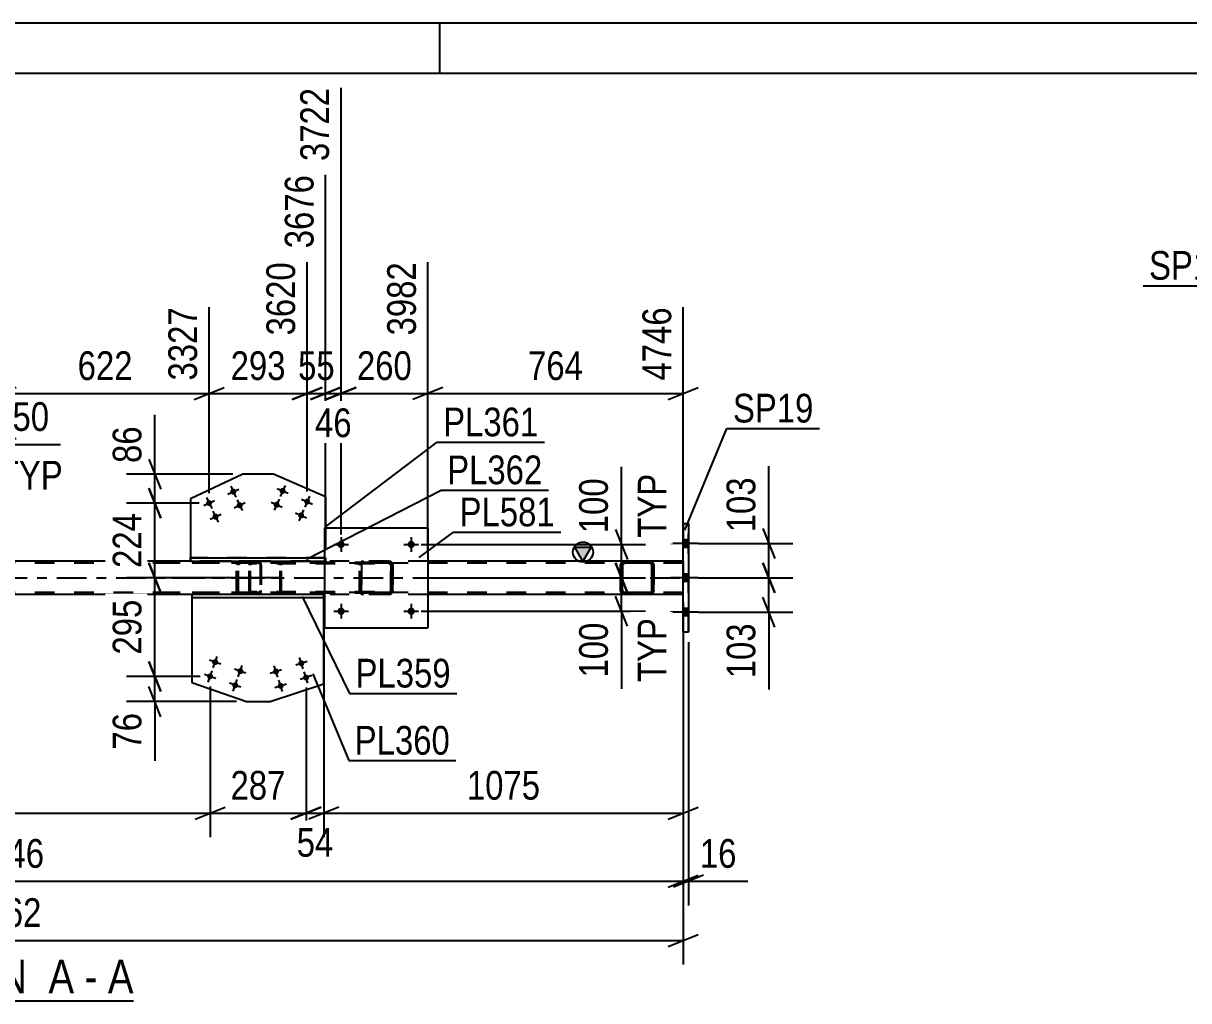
# Model space of a CAD drawing. Header units: millimetres. Extents: x 0 to 594, y 0 to 420.
# Drawn here: x 132.4 to 248.7, y 322.5 to 420 of the extents above; entities that cross this region are included whole.
import ezdxf

# ---------------------------------------------------------------- set-up
doc = ezdxf.new("R2010")
doc.units = ezdxf.units.MM
doc.linetypes.add('DXK_LINE_DOT2', pattern=[3.9198, 1.9599, -1.9599])
doc.linetypes.add('DXK_LINE_DOT3', pattern=[5.9187, 2.979, -0.9799, 0.9799, -0.9799])
doc.styles.add('Arial Narrow', font='ARIALN.TTF', dxfattribs={"height": 0.2})

# ---------------------------------------------------------------- blocks, each defined once
blk = doc.blocks.new('Unknown-570345816-1135')
at = {"color": 5, "linetype": 'Continuous'}
for p, q in [((594, 420), (0, 420)), ((174, 415), (174, 420)), ((589, 415), (5, 415))]:
    blk.add_line(p, q, dxfattribs=at)
blk = doc.blocks.new('Unknown-570345816-11 - 4057')
at = {"color": 6, "linetype": 'Continuous'}
blk.add_line((115.8, 322.45), (143.45, 322.45), dxfattribs=at)
at = {"color": 0, "linetype": 'Continuous'}
for points in [[(133.91, 323.2), (133.91, 326.7), (115.8, 326.7), (115.8, 323.2)], [(137.52, 323.2), (137.52, 326.7), (134.96, 326.7), (134.96, 323.2)], [(139.84, 323.2), (139.84, 326.7), (138.57, 326.7), (138.57, 323.2)], [(143.45, 323.2), (143.45, 326.7), (140.89, 326.7), (140.89, 323.2)]]:
    blk.add_wipeout(points, dxfattribs=at)
at = {"color": 7, "linetype": 'Continuous', "style": 'Arial Narrow'}
for s, p in [('SECTION ', (115.8, 323.2)), ('A', (134.96, 323.2)), ('A', (140.89, 323.2)), ('-', (138.57, 323.2))]:
    blk.add_text(s, height=3.34, dxfattribs=at).set_placement(p)
blk = doc.blocks.new('Part-570345816-4153 - 4057')
at = {"color": 2, "linetype": 'Continuous'}
for p, q in [((149.13, 366.32), (149.13, 366.65)), ((149.13, 366.65), (149.13, 366.65)), ((149.13, 366.65), (162.48, 366.65)), ((149.13, 366.32), (149.13, 366.32)), ((149.13, 366.32), (162.48, 366.32))]:
    blk.add_line(p, q, dxfattribs=at)
at = {"color": 7, "linetype": 'DXK_LINE_DOT2'}
for p, q in [((149.13, 366.65), (149.13, 366.32)), ((149.13, 366.65), (149.13, 366.65)), ((149.13, 366.32), (149.13, 366.32)), ((162.6, 366.65), (162.48, 366.65)), ((162.6, 366.32), (162.48, 366.32)), ((162.6, 366.32), (162.6, 366.65)), ((162.6, 366.65), (162.6, 366.32))]:
    blk.add_line(p, q, dxfattribs=at)
blk = doc.blocks.new('Part-570345816-4148 - 4057')
at = {"color": 2, "linetype": 'Continuous'}
for p, q in [((154.35, 375), (149.13, 372.53)), ((157.41, 375), (154.35, 375)), ((162.6, 372.73), (157.41, 375)), ((149.13, 372.53), (149.13, 366.65)), ((162.6, 372.73), (162.6, 369.65))]:
    blk.add_line(p, q, dxfattribs=at)
at = {"color": 7, "linetype": 'DXK_LINE_DOT2'}
for p, q in [((162.6, 369.65), (162.6, 366.65)), ((162.6, 366.65), (149.13, 366.65))]:
    blk.add_line(p, q, dxfattribs=at)
blk = doc.blocks.new('Part-570345816-4101 - 4057')
at = {"linetype": 'Continuous'}
blk.add_hatch(color=2, dxfattribs=at).paths.add_polyline_path([(188.28, 366.32), (187.48, 367.72), (189.08, 367.72)])
at = {"color": 2, "linetype": 'Continuous'}
for p, q in [((188.28, 366.32), (187.48, 367.72)), ((187.48, 367.72), (189.08, 367.72)), ((189.08, 367.72), (188.28, 366.32)), ((149.13, 366.32), (130.24, 366.32)), ((198.28, 366.32), (172.81, 366.32)), ((149.27, 362.99), (130.24, 362.99)), ((162.48, 362.99), (162.44, 362.99)), ((192.42, 362.99), (172.81, 362.99)), ((198.28, 362.99), (194.97, 362.99))]:
    blk.add_line(p, q, dxfattribs=at)
at = {"color": 7, "linetype": 'DXK_LINE_DOT2'}
for p, q in [((172.81, 366.32), (149.13, 366.32)), ((198.28, 362.99), (198.28, 366.32)), ((198.28, 366.32), (198.28, 366.32)), ((198.28, 366.32), (198.28, 362.99)), ((198.28, 366.12), (70.68, 366.12)), ((198.28, 366.12), (198.28, 366.12)), ((198.28, 363.19), (70.68, 363.19)), ((162.44, 362.99), (149.27, 362.99)), ((172.81, 362.99), (162.48, 362.99)), ((194.97, 362.99), (192.42, 362.99)), ((198.28, 363.19), (198.28, 363.19)), ((198.28, 362.99), (198.28, 362.99))]:
    blk.add_line(p, q, dxfattribs=at)
at = {"color": 7, "linetype": 'DXK_LINE_DOT3'}
blk.add_line((70.68, 364.65), (198.28, 364.65), dxfattribs=at)
at = {"color": 2, "linetype": 'Continuous'}
blk.add_circle((188.28, 367.22), 1, dxfattribs=at)
blk = doc.blocks.new('Part-570345816-4185 - 4057')
at = {"color": 7, "linetype": 'DXK_LINE_DOT2'}
for p, q in [((166.22, 366.29), (166.38, 366.32)), ((166.38, 366.32), (166.22, 366.29)), ((168.91, 366.32), (166.38, 366.32)), ((168.91, 366.32), (169.06, 366.29)), ((169.06, 366.29), (168.91, 366.32)), ((165.98, 365.92), (166.01, 366.07)), ((166.01, 366.07), (165.98, 365.92)), ((165.98, 363.39), (165.98, 365.92)), ((165.98, 365.92), (165.98, 365.92)), ((165.98, 363.39), (165.98, 365.92)), ((166.18, 365.92), (166.19, 366)), ((166.19, 366), (166.18, 365.92)), ((166.18, 363.39), (166.18, 365.92)), ((166.18, 365.92), (166.18, 365.92)), ((166.18, 365.92), (166.18, 363.39)), ((166.19, 366), (166.24, 366.06)), ((166.24, 366.06), (166.19, 366)), ((166.24, 366.06), (166.3, 366.1)), ((166.3, 366.1), (166.24, 366.06)), ((166.38, 366.12), (166.3, 366.1)), ((168.91, 366.12), (166.38, 366.12)), ((168.91, 366.12), (168.99, 366.1)), ((168.99, 366.1), (169.05, 366.06)), ((169.05, 366.06), (168.99, 366.1)), ((169.05, 366.06), (169.09, 366)), ((169.09, 366), (169.05, 366.06)), ((169.09, 366), (169.11, 365.92)), ((169.11, 365.92), (169.09, 366)), ((169.11, 363.39), (169.11, 365.92)), ((169.11, 365.92), (169.11, 365.92)), ((169.11, 365.92), (169.11, 363.39)), ((169.28, 366.07), (169.31, 365.92)), ((169.31, 365.92), (169.28, 366.07)), ((169.31, 363.39), (169.31, 365.92)), ((169.31, 365.92), (169.31, 365.92)), ((169.31, 365.92), (169.31, 363.39)), ((165.98, 363.39), (165.98, 363.39)), ((166.01, 363.23), (165.98, 363.39)), ((165.98, 363.39), (166.01, 363.23)), ((166.18, 363.39), (166.18, 363.39)), ((166.19, 363.31), (166.18, 363.39)), ((166.18, 363.39), (166.19, 363.31)), ((166.24, 363.24), (166.19, 363.31)), ((166.19, 363.31), (166.24, 363.24)), ((166.38, 362.99), (166.22, 363.02)), ((166.22, 363.02), (166.38, 362.99)), ((166.3, 363.2), (166.24, 363.24)), ((166.24, 363.24), (166.3, 363.2)), ((166.38, 363.19), (166.3, 363.2)), ((168.91, 363.19), (166.38, 363.19)), ((168.91, 362.99), (166.38, 362.99)), ((168.99, 363.2), (168.91, 363.19)), ((169.06, 363.02), (168.91, 362.99)), ((168.91, 362.99), (169.06, 363.02)), ((169.05, 363.24), (168.99, 363.2)), ((168.99, 363.2), (169.05, 363.24)), ((169.09, 363.31), (169.05, 363.24)), ((169.05, 363.24), (169.09, 363.31)), ((169.11, 363.39), (169.09, 363.31)), ((169.09, 363.31), (169.11, 363.39)), ((169.11, 363.39), (169.11, 363.39)), ((169.31, 363.39), (169.28, 363.23)), ((169.28, 363.23), (169.31, 363.39)), ((169.31, 363.39), (169.31, 363.39))]:
    blk.add_line(p, q, dxfattribs=at)
at = {"color": 7, "linetype": 'DXK_LINE_DOT3'}
blk.add_line((167.64, 364.65), (167.64, 364.65), dxfattribs=at)
at = {"color": 7, "linetype": 'DXK_LINE_DOT2'}
for centre, start, end in [((166.38, 365.92), 112.5, 157.5), ((166.38, 365.92), 112.5, 157.5), ((168.91, 365.92), 22.5, 67.5), ((168.91, 365.92), 22.5, 67.5), ((166.38, 363.39), 202.5, 247.5), ((166.38, 363.39), 202.5, 247.5), ((168.91, 363.39), 292.5, 337.5), ((168.91, 363.39), 292.5, 337.5)]:
    blk.add_arc(centre, 0.4, start, end, dxfattribs=at)
blk = doc.blocks.new('Part-570345816-4121 - 4057')
at = {"color": 2, "linetype": 'Continuous'}
for p, q in [((149.27, 362.65), (149.27, 354.22)), ((162.44, 354.07), (162.44, 362.65)), ((149.27, 354.22), (154.7, 352.3)), ((157.06, 352.3), (162.44, 354.07)), ((154.7, 352.3), (157.06, 352.3))]:
    blk.add_line(p, q, dxfattribs=at)
at = {"color": 7, "linetype": 'DXK_LINE_DOT2'}
blk.add_line((162.44, 362.65), (149.27, 362.65), dxfattribs=at)
blk = doc.blocks.new('Bolt-570345816-4125 - 4057')
at = {"linetype": 'Continuous'}
for points in [[(198.81, 367.7), (198.81, 368.44), (198.28, 368.44), (198.28, 367.7)], [(198.81, 367.7), (198.81, 368.44), (198.28, 368.44), (198.28, 367.7)], [(198.81, 367.7), (198.81, 368.44), (198.28, 368.44), (198.28, 367.7)], [(198.81, 364.29), (198.81, 365.02), (198.28, 365.02), (198.28, 364.29)], [(198.81, 364.29), (198.81, 365.02), (198.28, 365.02), (198.28, 364.29)], [(198.81, 360.87), (198.81, 361.6), (198.28, 361.6), (198.28, 360.87)], [(198.81, 360.87), (198.81, 361.6), (198.28, 361.6), (198.28, 360.87)], [(198.81, 360.87), (198.81, 361.6), (198.28, 361.6), (198.28, 360.87)]]:
    blk.add_hatch(color=1, dxfattribs=at).paths.add_polyline_path(points)
at = {"color": 1, "linetype": 'Continuous'}
for p, q in [((199.78, 368.07), (197.01, 368.07)), ((199.78, 368.07), (197.01, 368.07)), ((199.78, 368.07), (197.01, 368.07)), ((198.81, 368.44), (198.28, 368.44)), ((198.81, 368.44), (198.28, 368.44)), ((198.81, 368.44), (198.28, 368.44)), ((198.81, 367.7), (198.28, 367.7)), ((198.81, 367.7), (198.28, 367.7)), ((198.81, 367.7), (198.28, 367.7)), ((199.78, 364.65), (197.01, 364.65)), ((199.78, 364.65), (197.01, 364.65)), ((198.81, 365.02), (198.28, 365.02)), ((198.81, 365.02), (198.28, 365.02)), ((198.81, 364.29), (198.28, 364.29)), ((198.81, 364.29), (198.28, 364.29)), ((198.81, 361.6), (198.28, 361.6)), ((198.81, 361.6), (198.28, 361.6)), ((198.81, 361.6), (198.28, 361.6)), ((199.78, 361.24), (197.01, 361.24)), ((199.78, 361.24), (197.01, 361.24)), ((199.78, 361.24), (197.01, 361.24)), ((198.81, 360.87), (198.28, 360.87)), ((198.81, 360.87), (198.28, 360.87)), ((198.81, 360.87), (198.28, 360.87))]:
    blk.add_line(p, q, dxfattribs=at)
blk = doc.blocks.new('Part-570345816-4190 - 4057')
at = {"color": 2, "linetype": 'Continuous'}
for p, q in [((162.48, 369.65), (162.48, 359.65)), ((162.48, 369.65), (172.81, 369.65)), ((172.81, 369.65), (172.81, 359.65)), ((162.48, 359.65), (172.81, 359.65))]:
    blk.add_line(p, q, dxfattribs=at)
blk = doc.blocks.new('Bolt-570345816-4126 - 4057')
at = {"linetype": 'Continuous'}
for points in [[(158.59, 373.21, -1), (158.04, 373.45, -1)], [(157.99, 371.83, -1), (157.44, 372.07, -1)], [(161.04, 372.14, -1), (160.49, 372.38, -1)], [(160.44, 370.77, -1), (159.89, 371.01, -1)]]:
    blk.add_hatch(color=1, dxfattribs=at).paths.add_polyline_path(points)
at = {"color": 1, "linetype": 'Continuous'}
for p, q in [((157.77, 373.57), (158.87, 373.09)), ((158.56, 373.88), (158.08, 372.78)), ((157.17, 372.2), (158.27, 371.71)), ((157.96, 372.5), (157.48, 371.41)), ((160.21, 372.5), (161.31, 372.02)), ((161, 372.81), (160.52, 371.71)), ((159.61, 371.13), (160.71, 370.65)), ((160.4, 371.44), (159.92, 370.34))]:
    blk.add_line(p, q, dxfattribs=at)
blk = doc.blocks.new('Bolt-570345816-4191 - 4057')
at = {"linetype": 'Continuous'}
for points in [[(164.51, 361.32, -1), (163.78, 361.32, -1)], [(171.51, 361.32, -1), (170.78, 361.32, -1)]]:
    blk.add_hatch(color=1, dxfattribs=at).paths.add_polyline_path(points)
at = {"color": 1, "linetype": 'Continuous'}
for p, q in [((164.14, 362.05), (164.14, 360.59)), ((171.14, 362.05), (171.14, 360.59)), ((163.41, 361.32), (164.88, 361.32)), ((170.41, 361.32), (171.88, 361.32))]:
    blk.add_line(p, q, dxfattribs=at)
blk = doc.blocks.new('Bolt-570345816-4127 - 4057')
at = {"linetype": 'Continuous'}
for points in [[(159.9, 356.04, -1), (160.47, 356.23, -1)], [(157.37, 355.21, -1), (157.94, 355.4, -1)], [(160.37, 354.61, -1), (160.94, 354.8, -1)], [(157.83, 353.78, -1), (158.4, 353.97, -1)]]:
    blk.add_hatch(color=1, dxfattribs=at).paths.add_polyline_path(points)
at = {"color": 1, "linetype": 'Continuous'}
for p, q in [((157.84, 354.73), (157.46, 355.87)), ((160.76, 356.32), (159.62, 355.95)), ((160.37, 355.56), (160, 356.7)), ((158.22, 355.49), (157.08, 355.11)), ((161.22, 354.9), (160.08, 354.52)), ((160.84, 354.14), (160.47, 355.28)), ((158.69, 354.06), (157.55, 353.69)), ((158.31, 353.31), (157.93, 354.45))]:
    blk.add_line(p, q, dxfattribs=at)
blk = doc.blocks.new('Bolt-570345816-4192 - 4057')
at = {"linetype": 'Continuous'}
for points in [[(164.51, 367.99, -1), (163.78, 367.99, -1)], [(171.51, 367.99, -1), (170.78, 367.99, -1)]]:
    blk.add_hatch(color=1, dxfattribs=at).paths.add_polyline_path(points)
at = {"color": 1, "linetype": 'Continuous'}
for p, q in [((164.14, 368.72), (164.14, 367.25)), ((171.14, 368.72), (171.14, 367.25)), ((163.41, 367.99), (164.88, 367.99)), ((170.41, 367.99), (171.88, 367.99))]:
    blk.add_line(p, q, dxfattribs=at)
blk = doc.blocks.new('Bolt-570345816-4128 - 4057')
at = {"linetype": 'Continuous'}
for points in [[(153.67, 373.39, -1), (153.12, 373.13, -1)], [(151.25, 372.25, -1), (150.71, 371.99, -1)], [(154.31, 372.03, -1), (153.76, 371.77, -1)], [(151.9, 370.89, -1), (151.35, 370.63, -1)]]:
    blk.add_hatch(color=1, dxfattribs=at).paths.add_polyline_path(points)
at = {"color": 1, "linetype": 'Continuous'}
for p, q in [((152.85, 373), (153.94, 373.51)), ((153.14, 373.8), (153.65, 372.71)), ((150.44, 371.86), (151.53, 372.37)), ((150.73, 372.66), (151.24, 371.58)), ((153.49, 371.64), (154.58, 372.16)), ((153.78, 372.44), (154.29, 371.36)), ((151.08, 370.51), (152.17, 371.02)), ((151.37, 371.3), (151.88, 370.22))]:
    blk.add_line(p, q, dxfattribs=at)
blk = doc.blocks.new('Bolt-570345816-4129 - 4057')
at = {"linetype": 'Continuous'}
for points in [[(151.3, 356.34, -1), (151.86, 356.14, -1)], [(150.8, 354.92, -1), (151.36, 354.72, -1)], [(153.81, 355.44, -1), (154.38, 355.24, -1)], [(153.31, 354.03, -1), (153.87, 353.83, -1)]]:
    blk.add_hatch(color=1, dxfattribs=at).paths.add_polyline_path(points)
at = {"color": 1, "linetype": 'Continuous'}
for p, q in [((152.15, 356.04), (151.01, 356.44)), ((151.38, 355.67), (151.78, 356.8)), ((153.89, 354.78), (154.29, 355.91)), ((151.64, 354.62), (150.51, 355.02)), ((150.88, 354.26), (151.28, 355.39)), ((154.66, 355.14), (153.53, 355.54)), ((154.16, 353.73), (153.03, 354.13)), ((153.39, 353.36), (153.79, 354.5))]:
    blk.add_line(p, q, dxfattribs=at)
blk = doc.blocks.new('Part-570345816-4143 - 4057')
at = {"color": 2, "linetype": 'Continuous'}
for p, q in [((192.43, 366.32), (192.28, 366.29)), ((194.96, 366.32), (192.43, 366.32)), ((195.12, 366.29), (194.96, 366.32)), ((192.06, 366.07), (192.03, 365.92)), ((192.03, 363.39), (192.03, 365.92)), ((192.03, 365.92), (192.03, 365.92)), ((192.23, 365.92), (192.24, 366)), ((192.23, 363.39), (192.23, 365.92)), ((192.23, 365.92), (192.23, 365.92)), ((192.24, 366), (192.29, 366.06)), ((192.29, 366.06), (192.35, 366.1)), ((192.35, 366.1), (192.43, 366.12)), ((194.96, 366.12), (192.43, 366.12)), ((194.96, 366.12), (195.04, 366.1)), ((195.04, 366.1), (195.1, 366.06)), ((195.1, 366.06), (195.15, 366)), ((195.15, 366), (195.16, 365.92)), ((195.16, 363.39), (195.16, 365.92)), ((195.16, 365.92), (195.16, 365.92)), ((195.36, 365.92), (195.33, 366.07)), ((195.36, 363.39), (195.36, 365.92)), ((195.36, 365.92), (195.36, 365.92)), ((192.03, 363.39), (192.03, 363.39)), ((192.03, 363.39), (192.06, 363.23)), ((192.23, 363.39), (192.23, 363.39)), ((192.24, 363.31), (192.23, 363.39)), ((192.29, 363.24), (192.24, 363.31)), ((192.28, 363.02), (192.43, 362.99)), ((192.35, 363.2), (192.29, 363.24)), ((192.43, 363.19), (192.35, 363.2)), ((194.96, 363.19), (192.43, 363.19)), ((194.96, 362.99), (192.43, 362.99)), ((195.04, 363.2), (194.96, 363.19)), ((194.96, 362.99), (195.12, 363.02)), ((195.1, 363.24), (195.04, 363.2)), ((195.15, 363.31), (195.1, 363.24)), ((195.16, 363.39), (195.15, 363.31)), ((195.16, 363.39), (195.16, 363.39)), ((195.33, 363.23), (195.36, 363.39)), ((195.36, 363.39), (195.36, 363.39))]:
    blk.add_line(p, q, dxfattribs=at)
at = {"color": 7, "linetype": 'DXK_LINE_DOT2'}
for p, q in [((192.28, 366.29), (192.43, 366.32)), ((194.96, 366.32), (195.12, 366.29)), ((192.03, 365.92), (192.06, 366.07)), ((192.03, 363.39), (192.03, 365.92)), ((192.24, 366), (192.23, 365.92)), ((192.23, 365.92), (192.23, 363.39)), ((192.29, 366.06), (192.24, 366)), ((192.35, 366.1), (192.29, 366.06)), ((192.35, 366.1), (192.35, 366.1)), ((194.96, 366.12), (194.96, 366.12)), ((195.1, 366.06), (195.04, 366.1)), ((195.15, 366), (195.1, 366.06)), ((195.16, 365.92), (195.15, 366)), ((195.16, 365.92), (195.16, 363.39)), ((195.33, 366.07), (195.36, 365.92)), ((195.36, 365.92), (195.36, 363.39)), ((192.06, 363.23), (192.03, 363.39)), ((192.23, 363.39), (192.24, 363.31)), ((192.24, 363.31), (192.29, 363.24)), ((192.43, 362.99), (192.28, 363.02)), ((192.29, 363.24), (192.35, 363.2)), ((192.35, 363.2), (192.35, 363.2)), ((194.96, 363.19), (194.96, 363.19)), ((195.12, 363.02), (194.96, 362.99)), ((195.04, 363.2), (195.1, 363.24)), ((195.1, 363.24), (195.15, 363.31)), ((195.15, 363.31), (195.16, 363.39)), ((195.36, 363.39), (195.33, 363.23))]:
    blk.add_line(p, q, dxfattribs=at)
at = {"color": 2, "linetype": 'Continuous'}
for centre, start, end in [((192.43, 365.92), 112.5, 157.5), ((194.96, 365.92), 22.5, 67.5), ((192.43, 363.39), 202.5, 247.5), ((194.96, 363.39), 292.5, 337.5)]:
    blk.add_arc(centre, 0.4, start, end, dxfattribs=at)
at = {"color": 7, "linetype": 'DXK_LINE_DOT2'}
for centre, start, end in [((192.43, 365.92), 112.5, 157.5), ((194.96, 365.92), 22.5, 67.5), ((192.43, 363.39), 202.5, 247.5), ((194.96, 363.39), 292.5, 337.5)]:
    blk.add_arc(centre, 0.4, start, end, dxfattribs=at)
blk = doc.blocks.new('Part-570345816-4158 - 4057')
at = {"color": 2, "linetype": 'Continuous'}
for p, q in [((162.44, 362.99), (149.27, 362.99)), ((149.27, 362.99), (149.27, 362.65)), ((162.44, 362.99), (162.44, 362.99)), ((162.44, 362.99), (162.44, 362.65)), ((162.44, 362.65), (149.27, 362.65)), ((162.44, 362.65), (162.44, 362.65))]:
    blk.add_line(p, q, dxfattribs=at)
at = {"color": 7, "linetype": 'DXK_LINE_DOT2'}
for p, q in [((149.27, 362.99), (149.27, 362.65)), ((162.44, 362.65), (162.44, 362.99))]:
    blk.add_line(p, q, dxfattribs=at)
blk = doc.blocks.new('Part-570345816-4170 - 4057')
at = {"color": 7, "linetype": 'DXK_LINE_DOT2'}
for p, q in [((154.99, 366), (154.97, 365.91)), ((154.97, 363.4), (154.97, 365.91)), ((154.99, 366.02), (154.99, 366)), ((155.11, 365.91), (155.12, 365.96)), ((155.11, 363.4), (155.11, 365.91)), ((155.12, 365.96), (155.15, 366.01)), ((155.25, 366.18), (155.14, 366.16)), ((155.15, 366.01), (155.2, 366.04)), ((155.2, 366.04), (155.25, 366.05)), ((167.49, 366.18), (155.25, 366.18)), ((167.49, 366.05), (155.25, 366.05)), ((158.04, 366.16), (157.93, 366.18)), ((157.93, 366.05), (157.98, 366.04)), ((157.98, 366.04), (158.03, 366.01)), ((158.03, 366.01), (158.06, 365.96)), ((158.06, 365.96), (158.07, 365.91)), ((158.07, 363.4), (158.07, 365.91)), ((158.2, 366), (158.19, 366.02)), ((158.21, 365.91), (158.2, 366)), ((158.21, 363.4), (158.21, 365.91)), ((154.97, 363.4), (154.97, 363.39)), ((154.97, 363.39), (154.99, 363.29)), ((155.12, 363.35), (155.11, 363.4)), ((155.15, 363.3), (155.12, 363.35)), ((155.14, 363.15), (155.25, 363.13)), ((155.2, 363.27), (155.15, 363.3)), ((155.25, 363.26), (155.2, 363.27)), ((167.49, 363.26), (155.25, 363.26)), ((167.49, 363.13), (155.25, 363.13)), ((157.98, 363.27), (157.93, 363.26)), ((157.93, 363.13), (158.04, 363.15)), ((158.03, 363.3), (157.98, 363.27)), ((158.06, 363.35), (158.03, 363.3)), ((158.07, 363.4), (158.06, 363.35)), ((158.19, 363.29), (158.21, 363.39)), ((158.21, 363.39), (158.21, 363.4))]:
    blk.add_line(p, q, dxfattribs=at)
for centre, start, end in [((155.24, 365.9), 110.7583, 155.68), ((155.24, 363.41), 204.32, 249.2417), ((157.94, 363.41), 290.7583, 335.68)]:
    blk.add_arc(centre, 0.276, start, end, dxfattribs=at)
blk = doc.blocks.new('Part-570345816-4177 - 4057')
at = {"color": 2, "linetype": 'Continuous'}
for p, q in [((198.28, 370.07), (198.28, 370.07)), ((198.28, 370.07), (198.81, 370.07)), ((198.28, 359.24), (198.28, 370.07)), ((198.81, 370.07), (198.81, 359.24)), ((198.28, 359.24), (198.28, 359.24)), ((198.81, 359.24), (198.28, 359.24))]:
    blk.add_line(p, q, dxfattribs=at)
at = {"color": 7, "linetype": 'DXK_LINE_DOT2'}
for p, q in [((198.28, 370.07), (198.28, 359.24)), ((198.81, 359.24), (198.81, 370.07))]:
    blk.add_line(p, q, dxfattribs=at)
blk = doc.blocks.new('Part-570345816-4184 - 4057')
at = {"color": 7, "linetype": 'DXK_LINE_DOT2'}
for p, q in [((155.95, 366.32), (145.95, 366.32)), ((154.14, 366.32), (153.98, 366.29)), ((154.97, 366.32), (154.97, 366.12)), ((156.04, 366.29), (155.95, 366.32)), ((156.11, 366.2), (156.04, 366.29)), ((155.95, 366.12), (145.95, 366.12)), ((153.75, 366.06), (153.72, 365.92)), ((153.72, 363.39), (153.72, 365.92)), ((153.75, 366.07), (153.75, 366.06)), ((153.93, 365.92), (153.94, 366)), ((153.93, 363.39), (153.93, 365.92)), ((153.94, 366), (153.99, 366.06)), ((153.99, 366.06), (154.06, 366.11)), ((154.06, 366.11), (154.14, 366.12)), ((155.95, 366.12), (155.99, 366.11)), ((155.99, 366.11), (156.03, 366.06)), ((156.03, 366.06), (156.05, 366)), ((156.05, 366), (156.06, 365.92)), ((156.06, 365.92), (156.06, 363.39)), ((156.16, 366.07), (156.11, 366.2)), ((156.18, 365.92), (156.16, 366.07)), ((156.18, 365.92), (156.18, 363.39)), ((155.95, 363.19), (145.95, 363.19)), ((155.95, 362.99), (145.95, 362.99)), ((153.72, 363.39), (153.73, 363.31)), ((153.73, 363.31), (153.75, 363.24)), ((153.94, 363.31), (153.93, 363.39)), ((153.99, 363.25), (153.94, 363.31)), ((153.98, 363.02), (154.14, 362.99)), ((154.06, 363.2), (153.99, 363.25)), ((154.14, 363.19), (154.06, 363.2)), ((154.97, 362.99), (154.97, 363.19)), ((155.99, 363.2), (155.95, 363.19)), ((155.95, 362.99), (156.04, 363.02)), ((156.03, 363.25), (155.99, 363.2)), ((156.05, 363.31), (156.03, 363.25)), ((156.04, 363.02), (156.11, 363.11)), ((156.06, 363.39), (156.05, 363.31)), ((156.11, 363.11), (156.16, 363.24)), ((156.16, 363.24), (156.18, 363.39))]:
    blk.add_line(p, q, dxfattribs=at)
at = {"color": 7, "linetype": 'DXK_LINE_DOT3'}
blk.add_line((147.28, 364.65), (158.21, 364.65), dxfattribs=at)
at = {"color": 7, "linetype": 'DXK_LINE_DOT2'}
for centre, start, end in [((154.13, 365.91), 111.1941, 156.1506), ((154.13, 363.4), 203.8494, 248.8059)]:
    blk.add_arc(centre, 0.41, start, end, dxfattribs=at)
blk = doc.blocks.new('StraightDimension-570345816-12980 - 4057')
at = {"color": 7, "linetype": 'Continuous'}
for p, q in [((162.6, 367.65), (162.6, 404.86)), ((160.76, 373.26), (160.76, 396.16)), ((159.26, 382.45), (162.26, 383.65)), ((164.1, 383.65), (161.1, 382.45)), ((160.76, 383.05), (162.6, 383.05))]:
    blk.add_line(p, q, dxfattribs=at)
at = {"color": 0, "linetype": 'Continuous'}
blk.add_wipeout([(162, 405.46), (157.8, 405.46), (157.8, 396.95), (162, 396.95)], dxfattribs=at)
at = {"color": 3, "linetype": 'Continuous', "style": 'Arial Narrow'}
blk.add_text('3676', height=2.863, rotation=90.0002, dxfattribs=at).set_placement((161.4, 397.55))
at = {"color": 0}
blk.add_wipeout([(164.11, 383.8), (164.11, 388), (159.26, 388), (159.26, 383.8)], dxfattribs=at)
at = {"color": 3, "style": 'Arial Narrow'}
blk.add_text('55', height=2.863, dxfattribs=at).set_placement((159.86, 384.4))
blk = doc.blocks.new('StraightDimension-570345816-4452 - 4057')
at = {"color": 7, "linetype": 'Continuous'}
for p, q in [((144.98, 366.15), (146.18, 363.15)), ((158.02, 364.65), (142.73, 364.65)), ((145.58, 354.82), (145.58, 364.65)), ((146.18, 353.32), (144.98, 356.32)), ((150.08, 354.82), (142.73, 354.82))]:
    blk.add_line(p, q, dxfattribs=at)
at = {"color": 0}
blk.add_wipeout([(144.83, 363.08), (140.63, 363.08), (140.63, 356.4), (144.83, 356.4)], dxfattribs=at)
at = {"color": 3, "style": 'Arial Narrow'}
blk.add_text('295', height=2.863, rotation=90.0002, dxfattribs=at).set_placement((144.23, 357))
blk = doc.blocks.new('StraightDimension-570345816-12982 - 4057')
at = {"color": 7, "linetype": 'Continuous'}
for p, q in [((130.24, 367.32), (130.24, 396.16)), ((150.98, 373.12), (150.98, 391.66)), ((131.74, 383.65), (128.74, 382.45)), ((149.48, 382.45), (152.48, 383.65)), ((130.24, 383.05), (150.98, 383.05))]:
    blk.add_line(p, q, dxfattribs=at)
at = {"color": 0}
blk.add_wipeout([(143.95, 383.8), (143.95, 388), (137.27, 388), (137.27, 383.8)], dxfattribs=at)
at = {"color": 3, "style": 'Arial Narrow'}
blk.add_text('622', height=2.863, dxfattribs=at).set_placement((137.87, 384.4))
at = {"color": 0, "linetype": 'Continuous'}
blk.add_wipeout([(150.38, 392.26), (146.18, 392.26), (146.18, 383.75), (150.38, 383.75)], dxfattribs=at)
at = {"color": 3, "linetype": 'Continuous', "style": 'Arial Narrow'}
blk.add_text('3327', height=2.863, rotation=90.0002, dxfattribs=at).set_placement((149.78, 384.35))
blk = doc.blocks.new('StraightDimension-570345816-4300 - 4057')
at = {"color": 7, "linetype": 'Continuous'}
for p, q in [((90.06, 361.65), (90.06, 338.77)), ((151.08, 353.82), (151.08, 338.77)), ((91.56, 341.77), (88.56, 340.57)), ((90.06, 341.17), (151.08, 341.17)), ((149.58, 340.57), (152.58, 341.77))]:
    blk.add_line(p, q, dxfattribs=at)
at = {"color": 0}
blk.add_wipeout([(124.83, 341.92), (124.83, 346.12), (116.31, 346.12), (116.31, 341.92)], dxfattribs=at)
at = {"color": 3, "style": 'Arial Narrow'}
blk.add_text('1831', height=2.863, dxfattribs=at).set_placement((116.91, 342.52))
blk = doc.blocks.new('StraightDimension-570345816-4306 - 4057')
at = {"color": 7, "linetype": 'Continuous'}
for p, q in [((151.08, 353.82), (151.08, 338.77)), ((160.65, 353.71), (160.65, 338.77)), ((149.58, 340.57), (152.58, 341.77)), ((151.08, 341.17), (160.65, 341.17)), ((162.15, 341.77), (159.15, 340.57))]:
    blk.add_line(p, q, dxfattribs=at)
at = {"color": 0}
blk.add_wipeout([(159.21, 341.92), (159.21, 346.12), (152.52, 346.12), (152.52, 341.92)], dxfattribs=at)
at = {"color": 3, "style": 'Arial Narrow'}
blk.add_text('287', height=2.863, dxfattribs=at).set_placement((153.12, 342.52))
blk = doc.blocks.new('StraightDimension-570345816-4314 - 4057')
at = {"color": 7, "linetype": 'Continuous'}
for p, q in [((162.44, 361.65), (162.44, 338.32)), ((160.65, 353.71), (160.65, 338.32)), ((159.15, 340.57), (162.15, 341.77)), ((160.65, 341.17), (162.44, 341.17)), ((163.94, 341.77), (160.94, 340.57))]:
    blk.add_line(p, q, dxfattribs=at)
at = {"color": 0}
blk.add_wipeout([(163.98, 336.22), (163.98, 340.42), (159.12, 340.42), (159.12, 336.22)], dxfattribs=at)
at = {"color": 3, "style": 'Arial Narrow'}
blk.add_text('54', height=2.863, dxfattribs=at).set_placement((159.72, 336.82))
blk = doc.blocks.new('StraightDimension-570345816-4320 - 4057')
at = {"color": 7, "linetype": 'Continuous'}
for p, q in [((162.44, 361.65), (162.44, 338.77)), ((198.28, 361.99), (198.28, 338.77)), ((163.94, 341.77), (160.94, 340.57)), ((162.44, 341.17), (198.28, 341.17)), ((196.78, 340.57), (199.78, 341.77))]:
    blk.add_line(p, q, dxfattribs=at)
at = {"color": 0}
blk.add_wipeout([(184.62, 341.92), (184.62, 346.12), (176.1, 346.12), (176.1, 341.92)], dxfattribs=at)
at = {"color": 3, "style": 'Arial Narrow'}
blk.add_text('1075', height=2.863, dxfattribs=at).set_placement((176.7, 342.52))
blk = doc.blocks.new('StraightDimension-570345816-4335 - 4057')
at = {"color": 7, "linetype": 'Continuous'}
for p, q in [((198.28, 358.24), (198.28, 331.97)), ((196.78, 333.77), (199.78, 334.97)), ((63.48, 334.37), (198.28, 334.37))]:
    blk.add_line(p, q, dxfattribs=at)
at = {"color": 0}
blk.add_wipeout([(135.13, 335.12), (135.13, 339.32), (126.62, 339.32), (126.62, 335.12)], dxfattribs=at)
at = {"color": 3, "style": 'Arial Narrow'}
blk.add_text('4746', height=2.863, dxfattribs=at).set_placement((127.22, 335.72))
blk = doc.blocks.new('StraightDimension-570345816-4345 - 4057')
at = {"color": 7, "linetype": 'Continuous'}
for p, q in [((198.28, 358.24), (198.28, 331.97)), ((198.81, 358.24), (198.81, 331.97)), ((196.78, 333.77), (199.78, 334.97)), ((200.31, 334.97), (197.31, 333.77)), ((198.28, 334.37), (198.81, 334.37)), ((198.81, 334.37), (204.72, 334.37)), ((198.81, 334.37), (204.72, 334.37))]:
    blk.add_line(p, q, dxfattribs=at)
at = {"color": 0}
blk.add_wipeout([(204.19, 335.12), (204.19, 339.32), (199.34, 339.32), (199.34, 335.12)], dxfattribs=at)
at = {"color": 3, "style": 'Arial Narrow'}
blk.add_text('16', height=2.863, dxfattribs=at).set_placement((199.94, 335.72))
blk = doc.blocks.new('StraightDimension-570345816-4377 - 4057')
at = {"color": 7, "linetype": 'Continuous'}
for p, q in [((198.28, 358.24), (198.28, 326.07)), ((196.78, 327.87), (199.78, 329.07)), ((62.94, 328.47), (198.28, 328.47))]:
    blk.add_line(p, q, dxfattribs=at)
at = {"color": 0}
blk.add_wipeout([(134.87, 329.22), (134.87, 333.42), (126.35, 333.42), (126.35, 329.22)], dxfattribs=at)
at = {"color": 3, "style": 'Arial Narrow'}
blk.add_text('4762', height=2.863, dxfattribs=at).set_placement((126.95, 329.82))
blk = doc.blocks.new('StraightDimension-570345816-4429 - 4057')
at = {"color": 7, "linetype": 'Continuous'}
for p, q in [((145.58, 375), (145.58, 380.91)), ((145.58, 375), (145.58, 380.91)), ((144.98, 376.5), (146.18, 373.5)), ((153.35, 375), (142.73, 375)), ((145.58, 372.12), (145.58, 375)), ((146.18, 370.62), (144.98, 373.62)), ((149.98, 372.12), (142.73, 372.12))]:
    blk.add_line(p, q, dxfattribs=at)
at = {"color": 0}
blk.add_wipeout([(144.83, 380.38), (140.63, 380.38), (140.63, 375.52), (144.83, 375.52)], dxfattribs=at)
at = {"color": 3, "style": 'Arial Narrow'}
blk.add_text('86', height=2.863, rotation=90.0002, dxfattribs=at).set_placement((144.23, 376.12))
blk = doc.blocks.new('StraightDimension-570345816-4439 - 4057')
at = {"color": 7, "linetype": 'Continuous'}
for p, q in [((144.98, 373.62), (146.18, 370.62)), ((149.98, 372.12), (142.73, 372.12)), ((145.58, 364.65), (145.58, 372.12)), ((146.18, 363.15), (144.98, 366.15)), ((158.02, 364.65), (142.73, 364.65))]:
    blk.add_line(p, q, dxfattribs=at)
at = {"color": 0}
blk.add_wipeout([(144.83, 371.73), (140.63, 371.73), (140.63, 365.04), (144.83, 365.04)], dxfattribs=at)
at = {"color": 3, "style": 'Arial Narrow'}
blk.add_text('224', height=2.863, rotation=90.0002, dxfattribs=at).set_placement((144.23, 365.64))
blk = doc.blocks.new('StraightDimension-570345816-4465 - 4057')
at = {"color": 7, "linetype": 'Continuous'}
for p, q in [((144.98, 356.32), (146.18, 353.32)), ((150.08, 354.82), (142.73, 354.82)), ((145.58, 352.3), (145.58, 354.82)), ((146.18, 350.8), (144.98, 353.8)), ((153.7, 352.3), (142.73, 352.3)), ((145.58, 352.3), (145.58, 346.39)), ((145.58, 352.3), (145.58, 346.39))]:
    blk.add_line(p, q, dxfattribs=at)
at = {"color": 0}
blk.add_wipeout([(144.83, 351.77), (140.63, 351.77), (140.63, 346.92), (144.83, 346.92)], dxfattribs=at)
at = {"color": 3, "style": 'Arial Narrow'}
blk.add_text('76', height=2.863, rotation=90.0002, dxfattribs=at).set_placement((144.23, 347.52))
blk = doc.blocks.new('StraightDimension-570345816-4476 - 4057')
at = {"color": 7, "linetype": 'Continuous'}
for p, q in [((206.22, 366.15), (207.42, 363.15)), ((199.81, 364.65), (209.22, 364.65)), ((206.82, 361.24), (206.82, 364.65)), ((207.42, 359.74), (206.22, 362.74)), ((199.81, 361.24), (209.22, 361.24)), ((206.82, 361.24), (206.82, 353.5)), ((206.82, 361.24), (206.82, 353.5))]:
    blk.add_line(p, q, dxfattribs=at)
at = {"color": 0}
blk.add_wipeout([(206.07, 360.71), (201.87, 360.71), (201.87, 354.03), (206.07, 354.03)], dxfattribs=at)
at = {"color": 3, "style": 'Arial Narrow'}
blk.add_text('103', height=2.863, rotation=90.0002, dxfattribs=at).set_placement((205.47, 354.63))
blk = doc.blocks.new('StraightDimension-570345816-4484 - 4057')
at = {"color": 7, "linetype": 'Continuous'}
for p, q in [((206.82, 368.07), (206.82, 375.81)), ((206.82, 368.07), (206.82, 375.81)), ((206.22, 369.57), (207.42, 366.57)), ((199.81, 368.07), (209.22, 368.07)), ((206.82, 364.65), (206.82, 368.07)), ((207.42, 363.15), (206.22, 366.15)), ((199.81, 364.65), (209.22, 364.65))]:
    blk.add_line(p, q, dxfattribs=at)
at = {"color": 0}
blk.add_wipeout([(206.07, 375.28), (201.87, 375.28), (201.87, 368.6), (206.07, 368.6)], dxfattribs=at)
at = {"color": 3, "style": 'Arial Narrow'}
blk.add_text('103', height=2.863, rotation=90.0002, dxfattribs=at).set_placement((205.47, 369.2))
blk = doc.blocks.new('StraightDimension-570345816-12977 - 4057')
at = {"color": 7, "linetype": 'Continuous'}
for p, q in [((172.81, 367.32), (172.81, 396.16)), ((198.28, 367.32), (198.28, 391.66)), ((174.31, 383.65), (171.31, 382.45)), ((196.78, 382.45), (199.78, 383.65)), ((172.81, 383.05), (198.28, 383.05))]:
    blk.add_line(p, q, dxfattribs=at)
at = {"color": 0}
blk.add_wipeout([(188.89, 383.8), (188.89, 388), (182.2, 388), (182.2, 383.8)], dxfattribs=at)
at = {"color": 3, "style": 'Arial Narrow'}
blk.add_text('764', height=2.863, dxfattribs=at).set_placement((182.8, 384.4))
at = {"color": 0, "linetype": 'Continuous'}
blk.add_wipeout([(197.68, 392.26), (193.48, 392.26), (193.48, 383.75), (197.68, 383.75)], dxfattribs=at)
at = {"color": 3, "linetype": 'Continuous', "style": 'Arial Narrow'}
blk.add_text('4746', height=2.863, rotation=90.0002, dxfattribs=at).set_placement((197.08, 384.35))
blk = doc.blocks.new('StraightDimension-570345816-12978 - 4057')
at = {"color": 7, "linetype": 'Continuous'}
for p, q in [((164.14, 368.99), (164.14, 413.56)), ((172.81, 367.32), (172.81, 396.16)), ((162.64, 382.45), (165.64, 383.65)), ((174.31, 383.65), (171.31, 382.45)), ((164.14, 383.05), (172.81, 383.05))]:
    blk.add_line(p, q, dxfattribs=at)
at = {"color": 0}
blk.add_wipeout([(171.82, 383.8), (171.82, 388), (165.13, 388), (165.13, 383.8)], dxfattribs=at)
at = {"color": 3, "style": 'Arial Narrow'}
blk.add_text('260', height=2.863, dxfattribs=at).set_placement((165.73, 384.4))
at = {"color": 0, "linetype": 'Continuous'}
blk.add_wipeout([(172.21, 396.76), (168.01, 396.76), (168.01, 388.25), (172.21, 388.25)], dxfattribs=at)
at = {"color": 3, "linetype": 'Continuous', "style": 'Arial Narrow'}
blk.add_text('3982', height=2.863, rotation=90.0002, dxfattribs=at).set_placement((171.61, 388.85))
blk = doc.blocks.new('StraightDimension-570345816-12979 - 4057')
at = {"color": 7, "linetype": 'Continuous'}
for p, q in [((164.14, 368.99), (164.14, 413.56)), ((162.6, 367.65), (162.6, 404.86)), ((161.1, 382.45), (164.1, 383.65)), ((165.64, 383.65), (162.64, 382.45)), ((162.6, 383.05), (164.14, 383.05))]:
    blk.add_line(p, q, dxfattribs=at)
at = {"color": 0, "linetype": 'Continuous'}
blk.add_wipeout([(163.54, 414.16), (159.34, 414.16), (159.34, 405.65), (163.54, 405.65)], dxfattribs=at)
at = {"color": 3, "linetype": 'Continuous', "style": 'Arial Narrow'}
blk.add_text('3722', height=2.863, rotation=90.0002, dxfattribs=at).set_placement((162.94, 406.25))
at = {"color": 0}
blk.add_wipeout([(165.8, 378.1), (165.8, 382.3), (160.95, 382.3), (160.95, 378.1)], dxfattribs=at)
at = {"color": 3, "style": 'Arial Narrow'}
blk.add_text('46', height=2.863, dxfattribs=at).set_placement((161.55, 378.7))
blk = doc.blocks.new('StraightDimension-570345816-12981 - 4057')
at = {"color": 7, "linetype": 'Continuous'}
for p, q in [((160.76, 373.26), (160.76, 396.16)), ((150.98, 373.12), (150.98, 391.66)), ((149.48, 382.45), (152.48, 383.65)), ((162.26, 383.65), (159.26, 382.45)), ((150.98, 383.05), (160.76, 383.05))]:
    blk.add_line(p, q, dxfattribs=at)
at = {"color": 0}
blk.add_wipeout([(159.22, 383.8), (159.22, 388), (152.53, 388), (152.53, 383.8)], dxfattribs=at)
at = {"color": 3, "style": 'Arial Narrow'}
blk.add_text('293', height=2.863, dxfattribs=at).set_placement((153.13, 384.4))
at = {"color": 0, "linetype": 'Continuous'}
blk.add_wipeout([(160.16, 396.76), (155.96, 396.76), (155.96, 388.25), (160.16, 388.25)], dxfattribs=at)
at = {"color": 3, "linetype": 'Continuous', "style": 'Arial Narrow'}
blk.add_text('3620', height=2.863, rotation=90.0002, dxfattribs=at).set_placement((159.56, 388.85))
blk = doc.blocks.new('StraightDimension-570345816-13096 - 4057')
at = {"color": 7, "linetype": 'Continuous'}
for p, q in [((128.58, 368.99), (128.58, 380.82)), ((130.24, 370.65), (130.24, 380.82)), ((127.08, 377.37), (130.08, 378.57)), ((128.58, 377.97), (130.24, 377.97)), ((131.74, 378.57), (128.74, 377.37)), ((130.24, 377.97), (136.15, 377.97)), ((130.24, 377.97), (136.15, 377.97))]:
    blk.add_line(p, q, dxfattribs=at)
at = {"color": 0}
blk.add_wipeout([(135.62, 378.72), (135.62, 382.92), (130.77, 382.92), (130.77, 378.72)], dxfattribs=at)
at = {"color": 0, "linetype": 'Continuous'}
blk.add_wipeout([(136.99, 372.87), (136.99, 377.07), (129.4, 377.07), (129.4, 372.87)], dxfattribs=at)
at = {"color": 3, "style": 'Arial Narrow'}
blk.add_text('50', height=2.863, dxfattribs=at).set_placement((131.37, 379.32))
at = {"color": 3, "linetype": 'Continuous', "style": 'Arial Narrow'}
blk.add_text('TYP', height=2.863, dxfattribs=at).set_placement((130, 373.47))
blk = doc.blocks.new('StraightDimension-570345816-13187 - 4057')
at = {"color": 7, "linetype": 'Continuous'}
for p, q in [((192.11, 367.99), (192.11, 375.72)), ((192.11, 367.99), (192.11, 375.72)), ((191.51, 369.49), (192.71, 366.49)), ((172.14, 367.99), (194.51, 367.99)), ((192.11, 364.65), (192.11, 367.99)), ((192.71, 363.15), (191.51, 366.15)), ((172.14, 364.65), (194.51, 364.65))]:
    blk.add_line(p, q, dxfattribs=at)
at = {"color": 0, "linetype": 'Continuous'}
blk.add_wipeout([(197.21, 375.65), (193.01, 375.65), (193.01, 368.06), (197.21, 368.06)], dxfattribs=at)
at = {"color": 0}
blk.add_wipeout([(191.36, 375.2), (187.16, 375.2), (187.16, 368.51), (191.36, 368.51)], dxfattribs=at)
at = {"color": 3, "style": 'Arial Narrow'}
blk.add_text('100', height=2.863, rotation=90.0002, dxfattribs=at).set_placement((190.76, 369.11))
at = {"color": 3, "linetype": 'Continuous', "style": 'Arial Narrow'}
blk.add_text('TYP', height=2.863, rotation=90.0002, dxfattribs=at).set_placement((196.61, 368.66))
blk = doc.blocks.new('StraightDimension-570345816-13188 - 4057')
at = {"color": 7, "linetype": 'Continuous'}
for p, q in [((191.51, 366.15), (192.71, 363.15)), ((172.14, 364.65), (194.51, 364.65)), ((192.11, 361.32), (192.11, 364.65)), ((192.71, 359.82), (191.51, 362.82)), ((172.14, 361.32), (194.51, 361.32)), ((192.11, 361.32), (192.11, 353.59)), ((192.11, 361.32), (192.11, 353.59))]:
    blk.add_line(p, q, dxfattribs=at)
at = {"color": 0}
blk.add_wipeout([(191.36, 360.8), (187.16, 360.8), (187.16, 354.11), (191.36, 354.11)], dxfattribs=at)
at = {"color": 0, "linetype": 'Continuous'}
blk.add_wipeout([(197.21, 361.25), (193.01, 361.25), (193.01, 353.66), (197.21, 353.66)], dxfattribs=at)
at = {"color": 3, "linetype": 'Continuous', "style": 'Arial Narrow'}
blk.add_text('TYP', height=2.863, rotation=90.0002, dxfattribs=at).set_placement((196.61, 354.26))
at = {"color": 3, "style": 'Arial Narrow'}
blk.add_text('100', height=2.863, rotation=90.0002, dxfattribs=at).set_placement((190.76, 354.71))
blk = doc.blocks.new('Mark-570345816-4154 - 4057')
at = {"color": 30, "linetype": 'Continuous'}
for p, q in [((160.25, 362.8), (164.99, 353.11)), ((164.99, 353.11), (175.7, 353.11))]:
    blk.add_line(p, q, dxfattribs=at)
at = {"color": 0}
blk.add_wipeout([(175.1, 353.71), (175.1, 356.71), (165.59, 356.71), (165.59, 353.71)], dxfattribs=at)
blk.add_wipeout([(175.1, 353.71), (175.1, 356.71), (165.59, 356.71), (165.59, 353.71)], dxfattribs=at)
at = {"color": 3, "style": 'Arial Narrow'}
blk.add_text('PL359', height=2.863, dxfattribs=at).set_placement((165.59, 353.71))
blk = doc.blocks.new('Mark-570345816-4149 - 4057')
at = {"color": 30, "linetype": 'Continuous'}
for p, q in [((160.71, 366.53), (174.13, 373.4)), ((174.13, 373.4), (184.83, 373.4))]:
    blk.add_line(p, q, dxfattribs=at)
at = {"color": 0}
blk.add_wipeout([(184.23, 374), (184.23, 377), (174.73, 377), (174.73, 374)], dxfattribs=at)
blk.add_wipeout([(184.23, 374), (184.23, 377), (174.73, 377), (174.73, 374)], dxfattribs=at)
at = {"color": 3, "style": 'Arial Narrow'}
blk.add_text('PL362', height=2.863, dxfattribs=at).set_placement((174.73, 374))
blk = doc.blocks.new('Mark-570345816-4144 - 4057')
at = {"color": 30, "linetype": 'Continuous'}
for p, q in [((162.6, 369.74), (173.73, 378.18)), ((173.73, 378.18), (184.44, 378.18))]:
    blk.add_line(p, q, dxfattribs=at)
at = {"color": 0}
blk.add_wipeout([(183.84, 378.78), (183.84, 381.78), (174.33, 381.78), (174.33, 378.78)], dxfattribs=at)
blk.add_wipeout([(183.84, 378.78), (183.84, 381.78), (174.33, 381.78), (174.33, 378.78)], dxfattribs=at)
at = {"color": 3, "style": 'Arial Narrow'}
blk.add_text('PL361', height=2.863, dxfattribs=at).set_placement((174.33, 378.78))
blk = doc.blocks.new('Mark-570345816-4117 - 4057')
at = {"color": 30, "linetype": 'Continuous'}
for p, q in [((161.34, 355.07), (164.91, 346.41)), ((164.91, 346.41), (175.61, 346.41))]:
    blk.add_line(p, q, dxfattribs=at)
at = {"color": 0}
blk.add_wipeout([(175.01, 347.01), (175.01, 350.01), (165.51, 350.01), (165.51, 347.01)], dxfattribs=at)
blk.add_wipeout([(175.01, 347.01), (175.01, 350.01), (165.51, 350.01), (165.51, 347.01)], dxfattribs=at)
at = {"color": 3, "style": 'Arial Narrow'}
blk.add_text('PL360', height=2.863, dxfattribs=at).set_placement((165.51, 347.01))
blk = doc.blocks.new('Mark-570345816-4186 - 4057')
at = {"color": 30, "linetype": 'Continuous'}
for p, q in [((171.94, 366.7), (175.37, 369.2)), ((175.37, 369.2), (186.07, 369.2))]:
    blk.add_line(p, q, dxfattribs=at)
at = {"color": 0}
blk.add_wipeout([(185.47, 369.8), (185.47, 372.8), (175.97, 372.8), (175.97, 369.8)], dxfattribs=at)
blk.add_wipeout([(185.47, 369.8), (185.47, 372.8), (175.97, 372.8), (175.97, 369.8)], dxfattribs=at)
at = {"color": 3, "style": 'Arial Narrow'}
blk.add_text('PL581', height=2.863, dxfattribs=at).set_placement((175.97, 369.8))
blk = doc.blocks.new('Mark-570345816-4173 - 4057')
at = {"color": 30, "linetype": 'Continuous'}
for p, q in [((198.45, 369.42), (202.64, 379.56)), ((202.64, 379.56), (211.87, 379.56))]:
    blk.add_line(p, q, dxfattribs=at)
at = {"color": 0}
blk.add_wipeout([(211.27, 380.16), (211.27, 383.16), (203.24, 383.16), (203.24, 380.16)], dxfattribs=at)
blk.add_wipeout([(211.27, 380.16), (211.27, 383.16), (203.24, 383.16), (203.24, 380.16)], dxfattribs=at)
at = {"color": 3, "style": 'Arial Narrow'}
blk.add_text('SP19', height=2.863, dxfattribs=at).set_placement((203.24, 380.16))
blk = doc.blocks.new('Mark-570345816-5527 - 5513')
at = {"color": 30, "linetype": 'Continuous'}
for p in [(244.15, 393.81), (255.71, 389.34)]:
    blk.add_line(p, (253.39, 393.81), dxfattribs=at)
at = {"color": 0}
blk.add_wipeout([(252.79, 394.41), (252.79, 397.41), (244.75, 397.41), (244.75, 394.41)], dxfattribs=at)
blk.add_wipeout([(252.79, 394.41), (252.79, 397.41), (244.75, 397.41), (244.75, 394.41)], dxfattribs=at)
at = {"color": 3, "style": 'Arial Narrow'}
blk.add_text('SP19', height=2.863, dxfattribs=at).set_placement((244.75, 394.41))

msp = doc.modelspace()

# ---------------------------------------------------------------- block references
for name in ['Unknown-570345816-1135', 'Part-570345816-4148 - 4057', 'Bolt-570345816-4128 - 4057', 'Bolt-570345816-4126 - 4057', 'Part-570345816-4177 - 4057', 'Part-570345816-4190 - 4057', 'Bolt-570345816-4192 - 4057', 'Part-570345816-4101 - 4057', 'Bolt-570345816-4125 - 4057', 'Part-570345816-4184 - 4057', 'Part-570345816-4153 - 4057', 'Part-570345816-4185 - 4057', 'Part-570345816-4143 - 4057', 'Part-570345816-4170 - 4057', 'Part-570345816-4158 - 4057', 'Part-570345816-4121 - 4057', 'Bolt-570345816-4191 - 4057', 'Bolt-570345816-4129 - 4057', 'Bolt-570345816-4127 - 4057']:
    msp.add_blockref(name, (0, 0))

# ---------------------------------------------------------------- next in the draw order: block references
for name in ['StraightDimension-570345816-12980 - 4057', 'Mark-570345816-5527 - 5513', 'StraightDimension-570345816-12982 - 4057', 'StraightDimension-570345816-4452 - 4057', 'Unknown-570345816-11 - 4057']:
    msp.add_blockref(name, (0, 0))

# ---------------------------------------------------------------- next in the draw order: block references
for name in ['StraightDimension-570345816-13096 - 4057', 'StraightDimension-570345816-4429 - 4057', 'StraightDimension-570345816-4300 - 4057']:
    msp.add_blockref(name, (0, 0))

# ---------------------------------------------------------------- next in the draw order: block references
for name in ['StraightDimension-570345816-4439 - 4057', 'StraightDimension-570345816-4306 - 4057']:
    msp.add_blockref(name, (0, 0))

# ---------------------------------------------------------------- next in the draw order: block references
msp.add_blockref('StraightDimension-570345816-4314 - 4057', (0, 0))

# ---------------------------------------------------------------- next in the draw order: block references
msp.add_blockref('StraightDimension-570345816-4320 - 4057', (0, 0))

# ---------------------------------------------------------------- next in the draw order: block references
msp.add_blockref('StraightDimension-570345816-4335 - 4057', (0, 0))

# ---------------------------------------------------------------- next in the draw order: block references
msp.add_blockref('StraightDimension-570345816-4345 - 4057', (0, 0))

# ---------------------------------------------------------------- next in the draw order: block references
msp.add_blockref('StraightDimension-570345816-4377 - 4057', (0, 0))

# ---------------------------------------------------------------- next in the draw order: block references
for name in ['StraightDimension-570345816-4476 - 4057', 'StraightDimension-570345816-4465 - 4057']:
    msp.add_blockref(name, (0, 0))

# ---------------------------------------------------------------- next in the draw order: block references
msp.add_blockref('StraightDimension-570345816-4484 - 4057', (0, 0))

# ---------------------------------------------------------------- next in the draw order: block references
msp.add_blockref('StraightDimension-570345816-12977 - 4057', (0, 0))

# ---------------------------------------------------------------- next in the draw order: block references
for name in ['StraightDimension-570345816-12978 - 4057', 'Mark-570345816-4173 - 4057']:
    msp.add_blockref(name, (0, 0))

# ---------------------------------------------------------------- next in the draw order: block references
for name in ['StraightDimension-570345816-12979 - 4057', 'StraightDimension-570345816-13187 - 4057']:
    msp.add_blockref(name, (0, 0))

# ---------------------------------------------------------------- next in the draw order: block references
for name in ['StraightDimension-570345816-12981 - 4057', 'StraightDimension-570345816-13188 - 4057']:
    msp.add_blockref(name, (0, 0))

# ---------------------------------------------------------------- next in the draw order: block references
for name in ['Mark-570345816-4149 - 4057', 'Mark-570345816-4154 - 4057']:
    msp.add_blockref(name, (0, 0))

# ---------------------------------------------------------------- next in the draw order: block references
for name in ['Mark-570345816-4144 - 4057', 'Mark-570345816-4117 - 4057']:
    msp.add_blockref(name, (0, 0))

# ---------------------------------------------------------------- next in the draw order: block references
msp.add_blockref('Mark-570345816-4186 - 4057', (0, 0))

doc.saveas('drawing.dxf')
